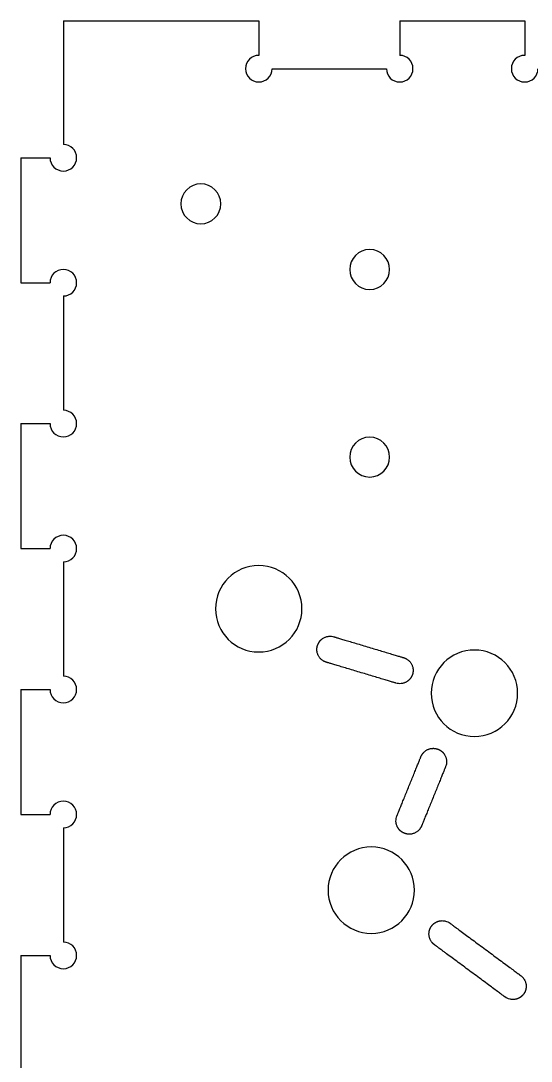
# Model space of a CAD drawing. Extents: x -1.6 to 51.6, y -60 to 0.
# Drawn here: x -1.6 to 17.6, y -39.13 to 0 of the extents above; entities that cross this region are included whole.
import ezdxf

# ---------------------------------------------------------------- set-up
doc = ezdxf.new("R2010")
doc.units = 0
doc.header["$MEASUREMENT"] = 0
doc.layers.add('VISIBLE', color=7, linetype='CONTINUOUS')

msp = doc.modelspace()

# ---------------------------------------------------------------- linework, layer by layer
at = {"layer": 'VISIBLE'}
for p, q in [((0, 0), (7.35, 0)), ((0, 0), (0, -4.65)), ((7.35, 0), (7.35, -1.3)), ((12.65, 0), (17.35, 0)), ((12.65, 0), (12.65, -1.3)), ((17.35, 0), (17.35, -1.3)), ((7.85, -1.8), (12.15, -1.8)), ((-1.6, -5.15), (-0.5, -5.15)), ((-1.6, -5.15), (-1.6, -9.85)), ((-1.6, -9.85), (-0.5, -9.85)), ((0, -10.35), (0, -14.65)), ((-1.6, -15.15), (-0.5, -15.15)), ((-1.6, -15.15), (-1.6, -19.85)), ((-1.6, -19.85), (-0.5, -19.85)), ((0, -20.35), (0, -24.65)), ((-1.6, -25.15), (-0.5, -25.15)), ((-1.6, -25.15), (-1.6, -29.85)), ((-1.6, -29.85), (-0.5, -29.85)), ((0, -30.35), (0, -34.65)), ((-1.6, -35.15), (-0.5, -35.15)), ((-1.6, -35.15), (-1.6, -39.85))]:
    msp.add_line(p, q, dxfattribs=at)
for centre, start, end in [((7.35, -1.8), 90, 0), ((12.65, -1.8), 180, 90), ((17.35, -1.8), 90, 0), ((0, -5.15), 180, 90), ((0, -9.85), 270, 180), ((0, -15.15), 180, 90), ((0, -19.85), 270, 180), ((0, -25.15), 180, 90), ((0, -29.85), 270, 180), ((0, -35.15), 180, 90)]:
    msp.add_arc(centre, 0.5, start, end, dxfattribs=at)
for points, knots in [([(5.921, -6.884), (5.921, -7.299), (5.585, -7.634), (5.171, -7.634), (4.757, -7.634), (4.421, -7.299), (4.421, -6.884), (4.421, -6.47), (4.757, -6.134), (5.171, -6.134), (5.585, -6.134), (5.921, -6.47), (5.921, -6.884)], [0, 0, 0, 0, 1, 1, 1, 2, 2, 2, 3, 3, 3, 4, 4, 4, 4]), ([(12.271, -9.354), (12.271, -9.768), (11.935, -10.104), (11.521, -10.104), (11.107, -10.104), (10.771, -9.768), (10.771, -9.354), (10.771, -8.94), (11.107, -8.604), (11.521, -8.604), (11.935, -8.604), (12.271, -8.94), (12.271, -9.354)], [0, 0, 0, 0, 1, 1, 1, 2, 2, 2, 3, 3, 3, 4, 4, 4, 4]), ([(12.271, -16.409), (12.271, -16.824), (11.935, -17.159), (11.521, -17.159), (11.107, -17.159), (10.771, -16.824), (10.771, -16.409), (10.771, -15.995), (11.107, -15.659), (11.521, -15.659), (11.935, -15.659), (12.271, -15.995), (12.271, -16.409)], [0, 0, 0, 0, 1, 1, 1, 2, 2, 2, 3, 3, 3, 4, 4, 4, 4]), ([(8.972, -22.114), (8.972, -23.011), (8.245, -23.739), (7.347, -23.739), (6.45, -23.739), (5.722, -23.011), (5.722, -22.114), (5.722, -21.216), (6.45, -20.489), (7.347, -20.489), (8.245, -20.489), (8.972, -21.216), (8.972, -22.114)], [0, 0, 0, 0, 1, 1, 1, 2, 2, 2, 3, 3, 3, 4, 4, 4, 4]), ([(12.51, -24.91), (12.509, -24.909), (12.509, -24.909), (12.506, -24.908), (12.502, -24.907), (12.494, -24.905), (12.477, -24.9), (12.448, -24.891), (12.4, -24.877), (12.34, -24.859), (12.247, -24.831), (12.106, -24.789), (11.907, -24.729), (11.684, -24.662), (11.446, -24.591), (11.201, -24.517), (10.955, -24.444), (10.718, -24.372), (10.495, -24.306), (10.329, -24.256), (10.211, -24.221), (10.132, -24.197), (10.062, -24.176), (10.002, -24.158), (9.962, -24.146), (9.936, -24.138), (9.92, -24.133), (9.908, -24.13), (9.9, -24.127), (9.896, -24.126), (9.893, -24.125), (9.892, -24.125), (9.891, -24.125), (9.885, -24.123), (9.879, -24.121), (9.873, -24.119), (9.865, -24.116), (9.855, -24.112), (9.84, -24.106), (9.82, -24.098), (9.798, -24.086), (9.776, -24.074), (9.749, -24.056), (9.716, -24.032), (9.68, -23.999), (9.648, -23.963), (9.619, -23.924), (9.595, -23.883), (9.574, -23.84), (9.557, -23.795), (9.547, -23.756), (9.541, -23.724), (9.538, -23.7), (9.536, -23.68), (9.535, -23.663), (9.535, -23.651), (9.535, -23.639), (9.535, -23.628), (9.536, -23.62), (9.536, -23.615), (9.536, -23.611), (9.537, -23.608), (9.537, -23.605), (9.537, -23.603), (9.537, -23.601), (9.537, -23.601), (9.537, -23.601), (9.537, -23.6), (9.537, -23.599), (9.537, -23.598), (9.538, -23.596), (9.538, -23.594), (9.538, -23.591), (9.538, -23.588), (9.539, -23.585), (9.539, -23.58), (9.54, -23.574), (9.541, -23.568), (9.543, -23.559), (9.545, -23.547), (9.548, -23.534), (9.551, -23.521), (9.555, -23.508), (9.56, -23.49), (9.568, -23.469), (9.578, -23.443), (9.588, -23.423), (9.596, -23.407), (9.603, -23.395), (9.61, -23.383), (9.617, -23.372), (9.624, -23.362), (9.629, -23.355), (9.633, -23.349), (9.636, -23.344), (9.639, -23.341), (9.641, -23.338), (9.643, -23.335), (9.645, -23.333), (9.647, -23.331), (9.648, -23.33), (9.649, -23.329), (9.649, -23.328), (9.65, -23.328), (9.65, -23.328), (9.651, -23.326), (9.652, -23.325), (9.654, -23.322), (9.658, -23.318), (9.662, -23.314), (9.667, -23.308), (9.674, -23.3), (9.683, -23.292), (9.691, -23.283), (9.703, -23.272), (9.718, -23.259), (9.737, -23.244), (9.764, -23.226), (9.798, -23.205), (9.841, -23.185), (9.886, -23.168), (9.933, -23.156), (9.997, -23.146), (10.079, -23.144), (10.146, -23.157), (10.179, -23.167)], [0, 0, 0, 0, 0.015625, 0.023438, 0.03125, 0.046875, 0.0625, 0.09375, 0.125, 0.15625, 0.1875, 0.25, 0.3125, 0.375, 0.4375, 0.5, 0.5625, 0.625, 0.6875, 0.75, 0.78125, 0.8125, 0.84375, 0.875, 0.90625, 0.921875, 0.9375, 0.953125, 0.96875, 0.976562, 0.984375, 0.992188, 1, 1.007812, 1.015625, 1.023438, 1.03125, 1.046875, 1.0625, 1.09375, 1.125, 1.15625, 1.1875, 1.25, 1.3125, 1.375, 1.4375, 1.5, 1.5625, 1.625, 1.6875, 1.71875, 1.75, 1.78125, 1.796875, 1.8125, 1.828125, 1.84375, 1.851562, 1.859375, 1.863281, 1.867188, 1.871094, 1.873047, 1.875, 1.876953, 1.878906, 1.882812, 1.886719, 1.890625, 1.898438, 1.90625, 1.921875, 1.9375, 1.953125, 1.96875, 2, 2.03125, 2.0625, 2.125, 2.1875, 2.25, 2.3125, 2.375, 2.5, 2.625, 2.75, 2.8125, 2.875, 2.9375, 3, 3.0625, 3.09375, 3.125, 3.15625, 3.171875, 3.1875, 3.203125, 3.21875, 3.226562, 3.234375, 3.242188, 3.246094, 3.248047, 3.25, 3.251953, 3.253906, 3.257812, 3.265625, 3.273438, 3.28125, 3.296875, 3.3125, 3.328125, 3.34375, 3.375, 3.40625, 3.4375, 3.5, 3.5625, 3.625, 3.6875, 3.75, 3.875, 4, 4, 4, 4]), ([(10.179, -23.167), (10.18, -23.167), (10.18, -23.167), (10.183, -23.168), (10.187, -23.169), (10.195, -23.172), (10.212, -23.177), (10.241, -23.186), (10.289, -23.2), (10.349, -23.218), (10.442, -23.246), (10.583, -23.288), (10.782, -23.348), (11.005, -23.414), (11.242, -23.486), (11.488, -23.559), (11.733, -23.633), (11.971, -23.704), (12.194, -23.771), (12.36, -23.821), (12.478, -23.856), (12.557, -23.88), (12.627, -23.901), (12.687, -23.919), (12.727, -23.931), (12.752, -23.938), (12.768, -23.943), (12.781, -23.947), (12.789, -23.949), (12.793, -23.951), (12.796, -23.951), (12.797, -23.952), (12.797, -23.952), (12.803, -23.954), (12.81, -23.956), (12.816, -23.958), (12.824, -23.96), (12.834, -23.964), (12.849, -23.97), (12.869, -23.979), (12.891, -23.99), (12.912, -24.003), (12.94, -24.02), (12.973, -24.045), (13.009, -24.078), (13.041, -24.114), (13.069, -24.152), (13.094, -24.193), (13.115, -24.237), (13.132, -24.282), (13.142, -24.321), (13.148, -24.353), (13.151, -24.377), (13.153, -24.397), (13.153, -24.413), (13.154, -24.426), (13.154, -24.438), (13.153, -24.448), (13.153, -24.456), (13.153, -24.462), (13.153, -24.466), (13.152, -24.469), (13.152, -24.471), (13.152, -24.473), (13.152, -24.475), (13.152, -24.475), (13.152, -24.476), (13.152, -24.477), (13.152, -24.478), (13.151, -24.479), (13.151, -24.48), (13.151, -24.482), (13.151, -24.485), (13.15, -24.489), (13.15, -24.492), (13.149, -24.497), (13.149, -24.502), (13.148, -24.509), (13.146, -24.518), (13.144, -24.529), (13.141, -24.543), (13.138, -24.556), (13.134, -24.569), (13.129, -24.586), (13.121, -24.608), (13.111, -24.633), (13.101, -24.654), (13.093, -24.67), (13.086, -24.682), (13.079, -24.694), (13.072, -24.705), (13.065, -24.715), (13.06, -24.722), (13.056, -24.728), (13.053, -24.732), (13.05, -24.736), (13.048, -24.738), (13.046, -24.741), (13.044, -24.743), (13.042, -24.745), (13.041, -24.746), (13.04, -24.748), (13.04, -24.748), (13.039, -24.749), (13.039, -24.749), (13.038, -24.75), (13.037, -24.752), (13.034, -24.755), (13.031, -24.758), (13.027, -24.763), (13.022, -24.769), (13.015, -24.776), (13.006, -24.785), (12.998, -24.793), (12.986, -24.804), (12.971, -24.817), (12.952, -24.832), (12.925, -24.851), (12.891, -24.871), (12.848, -24.892), (12.803, -24.908), (12.756, -24.921), (12.692, -24.931), (12.61, -24.932), (12.543, -24.92), (12.51, -24.91)], [4, 4, 4, 4, 4.015625, 4.023438, 4.03125, 4.046875, 4.0625, 4.09375, 4.125, 4.15625, 4.1875, 4.25, 4.3125, 4.375, 4.4375, 4.5, 4.5625, 4.625, 4.6875, 4.75, 4.78125, 4.8125, 4.84375, 4.875, 4.90625, 4.921875, 4.9375, 4.953125, 4.96875, 4.976562, 4.984375, 4.992188, 5, 5.007812, 5.015625, 5.023438, 5.03125, 5.046875, 5.0625, 5.09375, 5.125, 5.15625, 5.1875, 5.25, 5.3125, 5.375, 5.4375, 5.5, 5.5625, 5.625, 5.6875, 5.71875, 5.75, 5.78125, 5.796875, 5.8125, 5.828125, 5.84375, 5.851562, 5.859375, 5.863281, 5.867188, 5.871094, 5.873047, 5.875, 5.876953, 5.878906, 5.882812, 5.886719, 5.890625, 5.898438, 5.90625, 5.921875, 5.9375, 5.953125, 5.96875, 6, 6.03125, 6.0625, 6.125, 6.1875, 6.25, 6.3125, 6.375, 6.5, 6.625, 6.75, 6.8125, 6.875, 6.9375, 7, 7.0625, 7.09375, 7.125, 7.15625, 7.171875, 7.1875, 7.203125, 7.21875, 7.226562, 7.234375, 7.242188, 7.246094, 7.248047, 7.25, 7.251953, 7.253906, 7.257812, 7.265625, 7.273438, 7.28125, 7.296875, 7.3125, 7.328125, 7.34375, 7.375, 7.40625, 7.4375, 7.5, 7.5625, 7.625, 7.6875, 7.75, 7.875, 8, 8, 8, 8]), ([(17.086, -25.289), (17.086, -26.186), (16.359, -26.914), (15.461, -26.914), (14.564, -26.914), (13.836, -26.186), (13.836, -25.289), (13.836, -24.391), (14.564, -23.664), (15.461, -23.664), (16.359, -23.664), (17.086, -24.391), (17.086, -25.289)], [0, 0, 0, 0, 1, 1, 1, 2, 2, 2, 3, 3, 3, 4, 4, 4, 4]), ([(12.546, -29.904), (12.546, -29.903), (12.547, -29.903), (12.547, -29.901), (12.549, -29.897), (12.552, -29.891), (12.557, -29.876), (12.568, -29.851), (12.584, -29.81), (12.605, -29.76), (12.637, -29.68), (12.685, -29.56), (12.754, -29.39), (12.831, -29.201), (12.913, -28.999), (12.998, -28.789), (13.082, -28.58), (13.164, -28.378), (13.241, -28.188), (13.31, -28.019), (13.359, -27.899), (13.391, -27.819), (13.411, -27.769), (13.425, -27.735), (13.434, -27.713), (13.439, -27.699), (13.444, -27.688), (13.446, -27.682), (13.448, -27.678), (13.449, -27.676), (13.449, -27.675), (13.449, -27.674), (13.452, -27.669), (13.454, -27.663), (13.457, -27.657), (13.46, -27.649), (13.465, -27.639), (13.473, -27.624), (13.483, -27.606), (13.496, -27.585), (13.511, -27.565), (13.531, -27.539), (13.559, -27.508), (13.595, -27.476), (13.633, -27.447), (13.675, -27.422), (13.718, -27.402), (13.763, -27.385), (13.809, -27.373), (13.849, -27.366), (13.881, -27.363), (13.905, -27.362), (13.926, -27.362), (13.942, -27.363), (13.954, -27.364), (13.967, -27.365), (13.977, -27.366), (13.985, -27.367), (13.99, -27.368), (13.994, -27.369), (13.997, -27.369), (14, -27.37), (14.002, -27.37), (14.004, -27.371), (14.004, -27.371), (14.005, -27.371), (14.005, -27.371), (14.006, -27.371), (14.007, -27.371), (14.009, -27.371), (14.011, -27.372), (14.014, -27.372), (14.017, -27.373), (14.02, -27.374), (14.025, -27.375), (14.03, -27.376), (14.037, -27.378), (14.046, -27.38), (14.057, -27.383), (14.07, -27.388), (14.083, -27.392), (14.095, -27.397), (14.112, -27.404), (14.133, -27.413), (14.157, -27.426), (14.177, -27.438), (14.192, -27.448), (14.203, -27.455), (14.214, -27.464), (14.225, -27.472), (14.234, -27.479), (14.241, -27.485), (14.246, -27.49), (14.25, -27.493), (14.254, -27.496), (14.256, -27.499), (14.259, -27.501), (14.261, -27.503), (14.262, -27.505), (14.263, -27.506), (14.264, -27.507), (14.265, -27.508), (14.266, -27.508), (14.266, -27.508), (14.267, -27.51), (14.268, -27.511), (14.271, -27.514), (14.274, -27.517), (14.279, -27.522), (14.284, -27.528), (14.291, -27.535), (14.298, -27.544), (14.306, -27.554), (14.316, -27.567), (14.327, -27.583), (14.34, -27.603), (14.356, -27.631), (14.373, -27.667), (14.39, -27.712), (14.402, -27.759), (14.41, -27.806), (14.414, -27.871), (14.408, -27.953), (14.389, -28.018), (14.376, -28.05)], [4, 4, 4, 4, 4.015625, 4.023438, 4.03125, 4.046875, 4.0625, 4.09375, 4.125, 4.15625, 4.1875, 4.25, 4.3125, 4.375, 4.4375, 4.5, 4.5625, 4.625, 4.6875, 4.75, 4.8125, 4.84375, 4.875, 4.90625, 4.921875, 4.9375, 4.953125, 4.96875, 4.976562, 4.984375, 4.992188, 5, 5.007812, 5.015625, 5.023438, 5.03125, 5.046875, 5.0625, 5.09375, 5.125, 5.15625, 5.1875, 5.25, 5.3125, 5.375, 5.4375, 5.5, 5.5625, 5.625, 5.6875, 5.71875, 5.75, 5.78125, 5.796875, 5.8125, 5.828125, 5.84375, 5.851562, 5.859375, 5.863281, 5.867188, 5.871094, 5.873047, 5.875, 5.876953, 5.878906, 5.882812, 5.886719, 5.890625, 5.898438, 5.90625, 5.921875, 5.9375, 5.953125, 5.96875, 6, 6.03125, 6.0625, 6.125, 6.1875, 6.25, 6.3125, 6.375, 6.5, 6.625, 6.75, 6.8125, 6.875, 6.9375, 7, 7.0625, 7.09375, 7.125, 7.15625, 7.171875, 7.1875, 7.203125, 7.21875, 7.226562, 7.234375, 7.242188, 7.246094, 7.248047, 7.25, 7.251953, 7.253906, 7.257812, 7.265625, 7.273438, 7.28125, 7.296875, 7.3125, 7.328125, 7.34375, 7.375, 7.40625, 7.4375, 7.5, 7.5625, 7.625, 7.6875, 7.75, 7.875, 8, 8, 8, 8]), ([(14.376, -28.05), (14.376, -28.051), (14.376, -28.051), (14.375, -28.053), (14.373, -28.057), (14.371, -28.064), (14.365, -28.078), (14.355, -28.103), (14.338, -28.144), (14.318, -28.195), (14.285, -28.274), (14.237, -28.394), (14.168, -28.564), (14.091, -28.753), (14.009, -28.956), (13.925, -29.165), (13.84, -29.374), (13.758, -29.577), (13.681, -29.766), (13.612, -29.936), (13.564, -30.056), (13.531, -30.135), (13.511, -30.186), (13.497, -30.22), (13.488, -30.242), (13.483, -30.255), (13.478, -30.266), (13.476, -30.273), (13.474, -30.276), (13.473, -30.278), (13.473, -30.28), (13.473, -30.28), (13.47, -30.286), (13.468, -30.292), (13.465, -30.298), (13.462, -30.305), (13.457, -30.315), (13.449, -30.33), (13.439, -30.348), (13.426, -30.369), (13.411, -30.39), (13.391, -30.416), (13.364, -30.446), (13.328, -30.478), (13.289, -30.507), (13.248, -30.532), (13.204, -30.553), (13.159, -30.569), (13.113, -30.582), (13.073, -30.588), (13.041, -30.591), (13.017, -30.592), (12.996, -30.592), (12.98, -30.591), (12.968, -30.59), (12.955, -30.589), (12.945, -30.588), (12.937, -30.587), (12.932, -30.586), (12.928, -30.585), (12.925, -30.585), (12.922, -30.584), (12.92, -30.584), (12.918, -30.584), (12.918, -30.584), (12.918, -30.584), (12.917, -30.584), (12.916, -30.583), (12.915, -30.583), (12.914, -30.583), (12.911, -30.582), (12.909, -30.582), (12.905, -30.581), (12.902, -30.58), (12.897, -30.579), (12.892, -30.578), (12.885, -30.576), (12.876, -30.574), (12.865, -30.571), (12.852, -30.567), (12.84, -30.562), (12.827, -30.557), (12.81, -30.55), (12.789, -30.541), (12.765, -30.528), (12.746, -30.517), (12.73, -30.507), (12.719, -30.499), (12.708, -30.491), (12.697, -30.482), (12.688, -30.475), (12.681, -30.469), (12.676, -30.465), (12.672, -30.461), (12.669, -30.458), (12.666, -30.456), (12.664, -30.453), (12.662, -30.451), (12.66, -30.45), (12.659, -30.448), (12.658, -30.447), (12.657, -30.447), (12.657, -30.446), (12.657, -30.446), (12.655, -30.445), (12.654, -30.443), (12.651, -30.441), (12.648, -30.437), (12.644, -30.433), (12.638, -30.427), (12.631, -30.419), (12.624, -30.41), (12.616, -30.401), (12.606, -30.388), (12.595, -30.371), (12.582, -30.351), (12.566, -30.323), (12.549, -30.287), (12.532, -30.242), (12.52, -30.196), (12.512, -30.148), (12.508, -30.083), (12.514, -30.001), (12.533, -29.936), (12.546, -29.904)], [0, 0, 0, 0, 0.015625, 0.023438, 0.03125, 0.046875, 0.0625, 0.09375, 0.125, 0.15625, 0.1875, 0.25, 0.3125, 0.375, 0.4375, 0.5, 0.5625, 0.625, 0.6875, 0.75, 0.8125, 0.84375, 0.875, 0.90625, 0.921875, 0.9375, 0.953125, 0.96875, 0.976562, 0.984375, 0.992188, 1, 1.007812, 1.015625, 1.023438, 1.03125, 1.046875, 1.0625, 1.09375, 1.125, 1.15625, 1.1875, 1.25, 1.3125, 1.375, 1.4375, 1.5, 1.5625, 1.625, 1.6875, 1.71875, 1.75, 1.78125, 1.796875, 1.8125, 1.828125, 1.84375, 1.851562, 1.859375, 1.863281, 1.867188, 1.871094, 1.873047, 1.875, 1.876953, 1.878906, 1.882812, 1.886719, 1.890625, 1.898438, 1.90625, 1.921875, 1.9375, 1.953125, 1.96875, 2, 2.03125, 2.0625, 2.125, 2.1875, 2.25, 2.3125, 2.375, 2.5, 2.625, 2.75, 2.8125, 2.875, 2.9375, 3, 3.0625, 3.09375, 3.125, 3.15625, 3.171875, 3.1875, 3.203125, 3.21875, 3.226562, 3.234375, 3.242188, 3.246094, 3.248047, 3.25, 3.251953, 3.253906, 3.257812, 3.265625, 3.273438, 3.28125, 3.296875, 3.3125, 3.328125, 3.34375, 3.375, 3.40625, 3.4375, 3.5, 3.5625, 3.625, 3.6875, 3.75, 3.875, 4, 4, 4, 4]), ([(13.206, -32.697), (13.206, -33.594), (12.478, -34.322), (11.581, -34.322), (10.683, -34.322), (9.956, -33.594), (9.956, -32.697), (9.956, -31.799), (10.683, -31.072), (11.581, -31.072), (12.478, -31.072), (13.206, -31.799), (13.206, -32.697)], [0, 0, 0, 0, 1, 1, 1, 2, 2, 2, 3, 3, 3, 4, 4, 4, 4]), ([(16.608, -36.713), (16.608, -36.713), (16.608, -36.713), (16.607, -36.712), (16.604, -36.71), (16.6, -36.707), (16.592, -36.701), (16.575, -36.688), (16.545, -36.666), (16.496, -36.63), (16.436, -36.585), (16.341, -36.515), (16.199, -36.409), (15.996, -36.259), (15.77, -36.092), (15.529, -35.913), (15.28, -35.729), (15.031, -35.544), (14.79, -35.366), (14.564, -35.199), (14.396, -35.074), (14.276, -34.985), (14.195, -34.925), (14.124, -34.873), (14.064, -34.828), (14.024, -34.798), (13.997, -34.779), (13.981, -34.767), (13.968, -34.757), (13.96, -34.751), (13.956, -34.748), (13.954, -34.746), (13.952, -34.745), (13.952, -34.745), (13.947, -34.741), (13.942, -34.737), (13.937, -34.733), (13.93, -34.728), (13.922, -34.721), (13.909, -34.71), (13.894, -34.695), (13.877, -34.677), (13.861, -34.658), (13.841, -34.632), (13.81, -34.584), (13.782, -34.525), (13.764, -34.464), (13.755, -34.417), (13.75, -34.369), (13.75, -34.321), (13.753, -34.281), (13.758, -34.249), (13.764, -34.225), (13.769, -34.206), (13.774, -34.19), (13.777, -34.178), (13.782, -34.167), (13.785, -34.157), (13.789, -34.15), (13.791, -34.145), (13.792, -34.141), (13.794, -34.138), (13.795, -34.136), (13.795, -34.134), (13.796, -34.132), (13.796, -34.132), (13.797, -34.132), (13.797, -34.131), (13.797, -34.13), (13.798, -34.129), (13.798, -34.128), (13.799, -34.126), (13.801, -34.123), (13.802, -34.12), (13.804, -34.117), (13.806, -34.113), (13.808, -34.108), (13.812, -34.102), (13.816, -34.094), (13.822, -34.084), (13.829, -34.073), (13.837, -34.061), (13.845, -34.05), (13.856, -34.036), (13.87, -34.018), (13.888, -33.998), (13.905, -33.982), (13.918, -33.969), (13.928, -33.96), (13.939, -33.952), (13.95, -33.943), (13.959, -33.937), (13.966, -33.931), (13.972, -33.927), (13.977, -33.924), (13.981, -33.922), (13.983, -33.92), (13.986, -33.918), (13.989, -33.917), (13.991, -33.916), (13.992, -33.915), (13.994, -33.914), (13.994, -33.913), (13.995, -33.913), (13.995, -33.913), (13.997, -33.912), (13.998, -33.911), (14.001, -33.909), (14.006, -33.907), (14.011, -33.904), (14.018, -33.9), (14.027, -33.896), (14.038, -33.89), (14.049, -33.885), (14.064, -33.879), (14.083, -33.872), (14.106, -33.865), (14.137, -33.856), (14.176, -33.848), (14.224, -33.844), (14.272, -33.843), (14.32, -33.848), (14.383, -33.86), (14.461, -33.887), (14.52, -33.921), (14.547, -33.941)], [4, 4, 4, 4, 4.007812, 4.015625, 4.023438, 4.03125, 4.046875, 4.0625, 4.09375, 4.125, 4.15625, 4.1875, 4.25, 4.3125, 4.375, 4.4375, 4.5, 4.5625, 4.625, 4.6875, 4.75, 4.78125, 4.8125, 4.84375, 4.875, 4.90625, 4.921875, 4.9375, 4.953125, 4.96875, 4.976562, 4.984375, 4.992188, 5, 5.007812, 5.015625, 5.023438, 5.03125, 5.046875, 5.0625, 5.09375, 5.125, 5.15625, 5.1875, 5.25, 5.375, 5.4375, 5.5, 5.5625, 5.625, 5.6875, 5.71875, 5.75, 5.78125, 5.796875, 5.8125, 5.828125, 5.84375, 5.851562, 5.859375, 5.863281, 5.867188, 5.871094, 5.873047, 5.875, 5.876953, 5.878906, 5.882812, 5.886719, 5.890625, 5.898438, 5.90625, 5.921875, 5.9375, 5.953125, 5.96875, 6, 6.03125, 6.0625, 6.125, 6.1875, 6.25, 6.3125, 6.375, 6.5, 6.625, 6.75, 6.8125, 6.875, 6.9375, 7, 7.0625, 7.09375, 7.125, 7.15625, 7.171875, 7.1875, 7.203125, 7.21875, 7.226562, 7.234375, 7.242188, 7.246094, 7.248047, 7.25, 7.251953, 7.253906, 7.257812, 7.265625, 7.273438, 7.28125, 7.296875, 7.3125, 7.328125, 7.34375, 7.375, 7.40625, 7.4375, 7.5, 7.5625, 7.625, 7.6875, 7.75, 7.875, 8, 8, 8, 8]), ([(14.547, -33.941), (14.547, -33.942), (14.548, -33.942), (14.549, -33.943), (14.551, -33.945), (14.556, -33.948), (14.564, -33.954), (14.581, -33.966), (14.611, -33.989), (14.659, -34.025), (14.72, -34.069), (14.814, -34.139), (14.957, -34.245), (15.159, -34.395), (15.385, -34.562), (15.626, -34.741), (15.875, -34.925), (16.124, -35.11), (16.366, -35.289), (16.591, -35.456), (16.76, -35.581), (16.879, -35.669), (16.96, -35.729), (17.031, -35.782), (17.091, -35.826), (17.132, -35.856), (17.158, -35.876), (17.174, -35.888), (17.187, -35.897), (17.195, -35.903), (17.199, -35.906), (17.202, -35.908), (17.203, -35.909), (17.204, -35.909), (17.209, -35.913), (17.214, -35.917), (17.219, -35.921), (17.226, -35.926), (17.234, -35.933), (17.246, -35.945), (17.261, -35.959), (17.279, -35.977), (17.295, -35.996), (17.315, -36.022), (17.346, -36.07), (17.373, -36.129), (17.392, -36.19), (17.401, -36.237), (17.406, -36.285), (17.406, -36.333), (17.402, -36.373), (17.397, -36.405), (17.392, -36.429), (17.387, -36.449), (17.382, -36.464), (17.378, -36.476), (17.374, -36.488), (17.37, -36.497), (17.367, -36.505), (17.365, -36.51), (17.363, -36.513), (17.362, -36.516), (17.361, -36.519), (17.36, -36.52), (17.359, -36.522), (17.359, -36.522), (17.359, -36.523), (17.359, -36.523), (17.358, -36.524), (17.358, -36.525), (17.357, -36.527), (17.356, -36.529), (17.355, -36.531), (17.353, -36.534), (17.352, -36.537), (17.35, -36.541), (17.347, -36.546), (17.344, -36.552), (17.339, -36.56), (17.334, -36.57), (17.326, -36.582), (17.319, -36.593), (17.311, -36.604), (17.3, -36.619), (17.286, -36.636), (17.267, -36.657), (17.251, -36.673), (17.238, -36.685), (17.227, -36.694), (17.217, -36.703), (17.206, -36.711), (17.197, -36.718), (17.189, -36.723), (17.184, -36.727), (17.179, -36.73), (17.175, -36.732), (17.172, -36.734), (17.169, -36.736), (17.167, -36.738), (17.165, -36.739), (17.163, -36.74), (17.162, -36.74), (17.161, -36.741), (17.161, -36.741), (17.161, -36.741), (17.159, -36.742), (17.157, -36.743), (17.154, -36.745), (17.15, -36.747), (17.144, -36.75), (17.137, -36.754), (17.128, -36.759), (17.117, -36.764), (17.106, -36.769), (17.091, -36.775), (17.073, -36.782), (17.05, -36.79), (17.019, -36.798), (16.98, -36.806), (16.932, -36.811), (16.884, -36.811), (16.836, -36.807), (16.772, -36.795), (16.694, -36.768), (16.636, -36.733), (16.608, -36.713)], [0, 0, 0, 0, 0.007812, 0.015625, 0.023438, 0.03125, 0.046875, 0.0625, 0.09375, 0.125, 0.15625, 0.1875, 0.25, 0.3125, 0.375, 0.4375, 0.5, 0.5625, 0.625, 0.6875, 0.75, 0.78125, 0.8125, 0.84375, 0.875, 0.90625, 0.921875, 0.9375, 0.953125, 0.96875, 0.976562, 0.984375, 0.992188, 1, 1.007812, 1.015625, 1.023438, 1.03125, 1.046875, 1.0625, 1.09375, 1.125, 1.15625, 1.1875, 1.25, 1.375, 1.4375, 1.5, 1.5625, 1.625, 1.6875, 1.71875, 1.75, 1.78125, 1.796875, 1.8125, 1.828125, 1.84375, 1.851562, 1.859375, 1.863281, 1.867188, 1.871094, 1.873047, 1.875, 1.876953, 1.878906, 1.882812, 1.886719, 1.890625, 1.898438, 1.90625, 1.921875, 1.9375, 1.953125, 1.96875, 2, 2.03125, 2.0625, 2.125, 2.1875, 2.25, 2.3125, 2.375, 2.5, 2.625, 2.75, 2.8125, 2.875, 2.9375, 3, 3.0625, 3.09375, 3.125, 3.15625, 3.171875, 3.1875, 3.203125, 3.21875, 3.226562, 3.234375, 3.242188, 3.246094, 3.248047, 3.25, 3.251953, 3.253906, 3.257812, 3.265625, 3.273438, 3.28125, 3.296875, 3.3125, 3.328125, 3.34375, 3.375, 3.40625, 3.4375, 3.5, 3.5625, 3.625, 3.6875, 3.75, 3.875, 4, 4, 4, 4])]:
    msp.add_open_spline(points, degree=3, knots=knots, dxfattribs=at)

doc.saveas('drawing.dxf')
